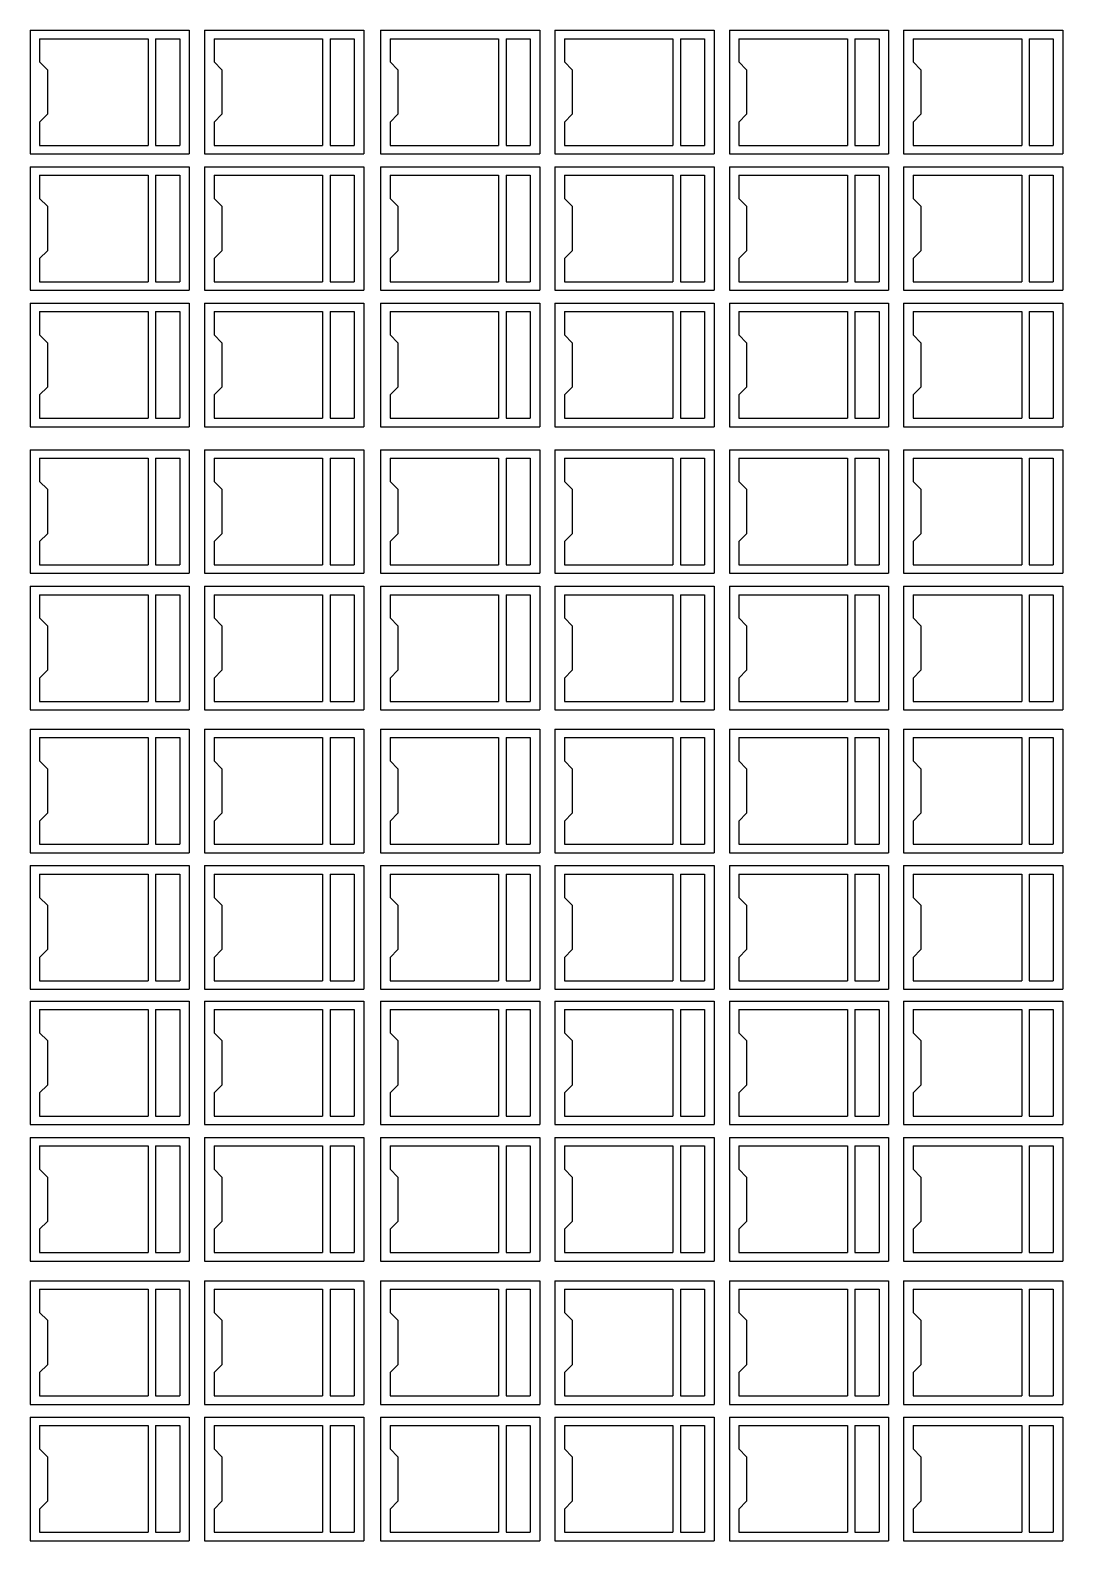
# Model space of a CAD drawing. Header units: millimetres. Extents: x -102 to 95, y -131 to 143.
# Drawn here: x -2.8 to 94.7, y -131.1 to 11.7 of the extents above; entities that cross this region are included whole.
import ezdxf

# ---------------------------------------------------------------- set-up
doc = ezdxf.new("R2010")
doc.units = ezdxf.units.MM
doc.layers.add('粗实线层', color=7, linetype='Continuous', lineweight=35)

msp = doc.modelspace()

# ---------------------------------------------------------------- linework, layer by layer
at = {"layer": '粗实线层', "lineweight": -2}
for p, q in [((-2.82, 11.68), (12.21, 11.68)), ((-2.82, 11.68), (-2.82, 0)), ((12.21, 11.68), (12.21, 0)), ((13.66, 11.68), (28.69, 11.68)), ((13.66, 11.68), (13.66, 0)), ((28.69, 11.68), (28.69, 0)), ((30.29, 11.68), (45.32, 11.68)), ((30.29, 11.68), (30.29, 0)), ((45.32, 11.68), (45.32, 0)), ((46.76, 11.68), (61.79, 11.68)), ((46.76, 11.68), (46.76, 0)), ((61.79, 11.68), (61.79, 0)), ((63.24, 11.68), (78.27, 11.68)), ((63.24, 11.68), (63.24, 0)), ((78.27, 11.68), (78.27, 0)), ((79.71, 11.68), (94.74, 11.68)), ((79.71, 11.68), (79.71, 0)), ((94.74, 11.68), (94.74, 0)), ((-1.93, 10.88), (8.33, 10.88)), ((-1.93, 10.88), (-1.93, 8.68)), ((8.33, 10.88), (8.33, 0.8)), ((9.03, 10.88), (9.03, 0.8)), ((9.03, 10.88), (11.32, 10.88)), ((11.32, 10.88), (11.32, 0.8)), ((14.55, 10.88), (24.81, 10.88)), ((14.55, 10.88), (14.55, 8.68)), ((24.81, 10.88), (24.81, 0.8)), ((25.51, 10.88), (25.51, 0.8)), ((25.51, 10.88), (27.8, 10.88)), ((27.8, 10.88), (27.8, 0.8)), ((31.18, 10.88), (41.44, 10.88)), ((31.18, 10.88), (31.18, 8.68)), ((41.44, 10.88), (41.44, 0.8)), ((42.14, 10.88), (42.14, 0.8)), ((42.14, 10.88), (44.43, 10.88)), ((44.43, 10.88), (44.43, 0.8)), ((47.65, 10.88), (57.91, 10.88)), ((47.65, 10.88), (47.65, 8.68)), ((57.91, 10.88), (57.91, 0.8)), ((58.61, 10.88), (58.61, 0.8)), ((58.61, 10.88), (60.9, 10.88)), ((60.9, 10.88), (60.9, 0.8)), ((64.13, 10.88), (74.39, 10.88)), ((64.13, 10.88), (64.13, 8.68)), ((74.39, 10.88), (74.39, 0.8)), ((75.09, 10.88), (75.09, 0.8)), ((75.09, 10.88), (77.38, 10.88)), ((77.38, 10.88), (77.38, 0.8)), ((80.6, 10.88), (90.86, 10.88)), ((80.6, 10.88), (80.6, 8.68)), ((90.86, 10.88), (90.86, 0.8)), ((91.56, 10.88), (91.56, 0.8)), ((91.56, 10.88), (93.85, 10.88)), ((93.85, 10.88), (93.85, 0.8)), ((-1.19, 7.94), (-1.93, 8.68)), ((15.29, 7.94), (14.55, 8.68)), ((31.92, 7.94), (31.18, 8.68)), ((48.39, 7.94), (47.65, 8.68)), ((64.87, 7.94), (64.13, 8.68)), ((81.34, 7.94), (80.6, 8.68)), ((-1.19, 7.94), (-1.19, 3.74)), ((15.29, 7.94), (15.29, 3.74)), ((31.92, 7.94), (31.92, 3.74)), ((48.39, 7.94), (48.39, 3.74)), ((64.87, 7.94), (64.87, 3.74)), ((81.34, 7.94), (81.34, 3.74)), ((-1.19, 3.74), (-1.93, 3)), ((-1.93, 3), (-1.93, 0.8)), ((15.29, 3.74), (14.55, 3)), ((14.55, 3), (14.55, 0.8)), ((31.92, 3.74), (31.18, 3)), ((31.18, 3), (31.18, 0.8)), ((48.39, 3.74), (47.65, 3)), ((47.65, 3), (47.65, 0.8)), ((64.87, 3.74), (64.13, 3)), ((64.13, 3), (64.13, 0.8)), ((81.34, 3.74), (80.6, 3)), ((80.6, 3), (80.6, 0.8)), ((-2.82, 0), (12.21, 0)), ((-1.93, 0.8), (8.33, 0.8)), ((9.03, 0.8), (11.32, 0.8)), ((13.66, 0), (28.69, 0)), ((14.55, 0.8), (24.81, 0.8)), ((25.51, 0.8), (27.8, 0.8)), ((30.29, 0), (45.32, 0)), ((31.18, 0.8), (41.44, 0.8)), ((42.14, 0.8), (44.43, 0.8)), ((46.76, 0), (61.79, 0)), ((47.65, 0.8), (57.91, 0.8)), ((58.61, 0.8), (60.9, 0.8)), ((63.24, 0), (78.27, 0)), ((64.13, 0.8), (74.39, 0.8)), ((75.09, 0.8), (77.38, 0.8)), ((79.71, 0), (94.74, 0)), ((80.6, 0.8), (90.86, 0.8)), ((91.56, 0.8), (93.85, 0.8)), ((-2.82, -1.22), (12.21, -1.22)), ((-2.82, -1.22), (-2.82, -12.9)), ((12.21, -1.22), (12.21, -12.9)), ((13.66, -1.22), (28.69, -1.22)), ((13.66, -1.22), (13.66, -12.9)), ((28.69, -1.22), (28.69, -12.9)), ((30.29, -1.22), (45.32, -1.22)), ((30.29, -1.22), (30.29, -12.9)), ((45.32, -1.22), (45.32, -12.9)), ((46.76, -1.22), (61.79, -1.22)), ((46.76, -1.22), (46.76, -12.9)), ((61.79, -1.22), (61.79, -12.9)), ((63.24, -1.22), (78.27, -1.22)), ((63.24, -1.22), (63.24, -12.9)), ((78.27, -1.22), (78.27, -12.9)), ((79.71, -1.22), (94.74, -1.22)), ((79.71, -1.22), (79.71, -12.9)), ((94.74, -1.22), (94.74, -12.9)), ((-1.93, -2.02), (8.33, -2.02)), ((-1.93, -2.02), (-1.93, -4.22)), ((8.33, -2.02), (8.33, -12.1)), ((9.03, -2.02), (9.03, -12.1)), ((9.03, -2.02), (11.32, -2.02)), ((11.32, -2.02), (11.32, -12.1)), ((14.55, -2.02), (24.81, -2.02)), ((14.55, -2.02), (14.55, -4.22)), ((24.81, -2.02), (24.81, -12.1)), ((25.51, -2.02), (25.51, -12.1)), ((25.51, -2.02), (27.8, -2.02)), ((27.8, -2.02), (27.8, -12.1)), ((31.18, -2.02), (41.44, -2.02)), ((31.18, -2.02), (31.18, -4.22)), ((41.44, -2.02), (41.44, -12.1)), ((42.14, -2.02), (42.14, -12.1)), ((42.14, -2.02), (44.43, -2.02)), ((44.43, -2.02), (44.43, -12.1)), ((47.65, -2.02), (57.91, -2.02)), ((47.65, -2.02), (47.65, -4.22)), ((57.91, -2.02), (57.91, -12.1)), ((58.61, -2.02), (58.61, -12.1)), ((58.61, -2.02), (60.9, -2.02)), ((60.9, -2.02), (60.9, -12.1)), ((64.13, -2.02), (74.39, -2.02)), ((64.13, -2.02), (64.13, -4.22)), ((74.39, -2.02), (74.39, -12.1)), ((75.09, -2.02), (75.09, -12.1)), ((75.09, -2.02), (77.38, -2.02)), ((77.38, -2.02), (77.38, -12.1)), ((80.6, -2.02), (90.86, -2.02)), ((80.6, -2.02), (80.6, -4.22)), ((90.86, -2.02), (90.86, -12.1)), ((91.56, -2.02), (91.56, -12.1)), ((91.56, -2.02), (93.85, -2.02)), ((93.85, -2.02), (93.85, -12.1)), ((-1.19, -4.96), (-1.93, -4.22)), ((15.29, -4.96), (14.55, -4.22)), ((31.92, -4.96), (31.18, -4.22)), ((48.39, -4.96), (47.65, -4.22)), ((64.87, -4.96), (64.13, -4.22)), ((81.34, -4.96), (80.6, -4.22)), ((-1.19, -4.96), (-1.19, -9.16)), ((15.29, -4.96), (15.29, -9.16)), ((31.92, -4.96), (31.92, -9.16)), ((48.39, -4.96), (48.39, -9.16)), ((64.87, -4.96), (64.87, -9.16)), ((81.34, -4.96), (81.34, -9.16)), ((-1.19, -9.16), (-1.93, -9.9)), ((-1.93, -9.9), (-1.93, -12.1)), ((15.29, -9.16), (14.55, -9.9)), ((14.55, -9.9), (14.55, -12.1)), ((31.92, -9.16), (31.18, -9.9)), ((31.18, -9.9), (31.18, -12.1)), ((48.39, -9.16), (47.65, -9.9)), ((47.65, -9.9), (47.65, -12.1)), ((64.87, -9.16), (64.13, -9.9)), ((64.13, -9.9), (64.13, -12.1)), ((81.34, -9.16), (80.6, -9.9)), ((80.6, -9.9), (80.6, -12.1)), ((-1.93, -12.1), (8.33, -12.1)), ((9.03, -12.1), (11.32, -12.1)), ((14.55, -12.1), (24.81, -12.1)), ((25.51, -12.1), (27.8, -12.1)), ((31.18, -12.1), (41.44, -12.1)), ((42.14, -12.1), (44.43, -12.1)), ((47.65, -12.1), (57.91, -12.1)), ((58.61, -12.1), (60.9, -12.1)), ((64.13, -12.1), (74.39, -12.1)), ((75.09, -12.1), (77.38, -12.1)), ((80.6, -12.1), (90.86, -12.1)), ((91.56, -12.1), (93.85, -12.1)), ((-2.82, -12.9), (12.21, -12.9)), ((-2.82, -14.11), (12.21, -14.11)), ((-2.82, -14.11), (-2.82, -25.79)), ((12.21, -14.11), (12.21, -25.79)), ((13.66, -12.9), (28.69, -12.9)), ((13.66, -14.11), (28.69, -14.11)), ((13.66, -14.11), (13.66, -25.79)), ((28.69, -14.11), (28.69, -25.79)), ((30.29, -12.9), (45.32, -12.9)), ((30.29, -14.11), (45.32, -14.11)), ((30.29, -14.11), (30.29, -25.79)), ((45.32, -14.11), (45.32, -25.79)), ((46.76, -12.9), (61.79, -12.9)), ((46.76, -14.11), (61.79, -14.11)), ((46.76, -14.11), (46.76, -25.79)), ((61.79, -14.11), (61.79, -25.79)), ((63.24, -12.9), (78.27, -12.9)), ((63.24, -14.11), (78.27, -14.11)), ((63.24, -14.11), (63.24, -25.79)), ((78.27, -14.11), (78.27, -25.79)), ((79.71, -12.9), (94.74, -12.9)), ((79.71, -14.11), (94.74, -14.11)), ((79.71, -14.11), (79.71, -25.79)), ((94.74, -14.11), (94.74, -25.79)), ((-1.93, -14.91), (8.33, -14.91)), ((-1.93, -14.91), (-1.93, -17.11)), ((8.33, -14.91), (8.33, -24.99)), ((9.03, -14.91), (9.03, -24.99)), ((9.03, -14.91), (11.32, -14.91)), ((11.32, -14.91), (11.32, -24.99)), ((14.55, -14.91), (24.81, -14.91)), ((14.55, -14.91), (14.55, -17.11)), ((24.81, -14.91), (24.81, -24.99)), ((25.51, -14.91), (25.51, -24.99)), ((25.51, -14.91), (27.8, -14.91)), ((27.8, -14.91), (27.8, -24.99)), ((31.18, -14.91), (41.44, -14.91)), ((31.18, -14.91), (31.18, -17.11)), ((41.44, -14.91), (41.44, -24.99)), ((42.14, -14.91), (42.14, -24.99)), ((42.14, -14.91), (44.43, -14.91)), ((44.43, -14.91), (44.43, -24.99)), ((47.65, -14.91), (57.91, -14.91)), ((47.65, -14.91), (47.65, -17.11)), ((57.91, -14.91), (57.91, -24.99)), ((58.61, -14.91), (58.61, -24.99)), ((58.61, -14.91), (60.9, -14.91)), ((60.9, -14.91), (60.9, -24.99)), ((64.13, -14.91), (74.39, -14.91)), ((64.13, -14.91), (64.13, -17.11)), ((74.39, -14.91), (74.39, -24.99)), ((75.09, -14.91), (75.09, -24.99)), ((75.09, -14.91), (77.38, -14.91)), ((77.38, -14.91), (77.38, -24.99)), ((80.6, -14.91), (90.86, -14.91)), ((80.6, -14.91), (80.6, -17.11)), ((90.86, -14.91), (90.86, -24.99)), ((91.56, -14.91), (91.56, -24.99)), ((91.56, -14.91), (93.85, -14.91)), ((93.85, -14.91), (93.85, -24.99)), ((-1.19, -17.85), (-1.93, -17.11)), ((15.29, -17.85), (14.55, -17.11)), ((31.92, -17.85), (31.18, -17.11)), ((48.39, -17.85), (47.65, -17.11)), ((64.87, -17.85), (64.13, -17.11)), ((81.34, -17.85), (80.6, -17.11)), ((-1.19, -17.85), (-1.19, -22.05)), ((15.29, -17.85), (15.29, -22.05)), ((31.92, -17.85), (31.92, -22.05)), ((48.39, -17.85), (48.39, -22.05)), ((64.87, -17.85), (64.87, -22.05)), ((81.34, -17.85), (81.34, -22.05)), ((-1.19, -22.05), (-1.93, -22.79)), ((-1.93, -22.79), (-1.93, -24.99)), ((15.29, -22.05), (14.55, -22.79)), ((14.55, -22.79), (14.55, -24.99)), ((31.92, -22.05), (31.18, -22.79)), ((31.18, -22.79), (31.18, -24.99)), ((48.39, -22.05), (47.65, -22.79)), ((47.65, -22.79), (47.65, -24.99)), ((64.87, -22.05), (64.13, -22.79)), ((64.13, -22.79), (64.13, -24.99)), ((81.34, -22.05), (80.6, -22.79)), ((80.6, -22.79), (80.6, -24.99)), ((-1.93, -24.99), (8.33, -24.99)), ((9.03, -24.99), (11.32, -24.99)), ((14.55, -24.99), (24.81, -24.99)), ((25.51, -24.99), (27.8, -24.99)), ((31.18, -24.99), (41.44, -24.99)), ((42.14, -24.99), (44.43, -24.99)), ((47.65, -24.99), (57.91, -24.99)), ((58.61, -24.99), (60.9, -24.99)), ((64.13, -24.99), (74.39, -24.99)), ((75.09, -24.99), (77.38, -24.99)), ((80.6, -24.99), (90.86, -24.99)), ((91.56, -24.99), (93.85, -24.99)), ((-2.82, -25.79), (12.21, -25.79)), ((13.66, -25.79), (28.69, -25.79)), ((30.29, -25.79), (45.32, -25.79)), ((46.76, -25.79), (61.79, -25.79)), ((63.24, -25.79), (78.27, -25.79)), ((79.71, -25.79), (94.74, -25.79)), ((-2.82, -27.96), (12.21, -27.96)), ((-2.82, -27.96), (-2.82, -39.64)), ((12.21, -27.96), (12.21, -39.64)), ((13.66, -27.96), (28.69, -27.96)), ((13.66, -27.96), (13.66, -39.64)), ((28.69, -27.96), (28.69, -39.64)), ((30.29, -27.96), (45.32, -27.96)), ((30.29, -27.96), (30.29, -39.64)), ((45.32, -27.96), (45.32, -39.64)), ((46.76, -27.96), (61.79, -27.96)), ((46.76, -27.96), (46.76, -39.64)), ((61.79, -27.96), (61.79, -39.64)), ((63.24, -27.96), (78.27, -27.96)), ((63.24, -27.96), (63.24, -39.64)), ((78.27, -27.96), (78.27, -39.64)), ((79.71, -27.96), (94.74, -27.96)), ((79.71, -27.96), (79.71, -39.64)), ((94.74, -27.96), (94.74, -39.64)), ((-1.93, -28.76), (8.33, -28.76)), ((-1.93, -28.76), (-1.93, -30.96)), ((8.33, -28.76), (8.33, -38.84)), ((9.03, -28.76), (9.03, -38.84)), ((9.03, -28.76), (11.32, -28.76)), ((11.32, -28.76), (11.32, -38.84)), ((14.55, -28.76), (24.81, -28.76)), ((14.55, -28.76), (14.55, -30.96)), ((24.81, -28.76), (24.81, -38.84)), ((25.51, -28.76), (25.51, -38.84)), ((25.51, -28.76), (27.8, -28.76)), ((27.8, -28.76), (27.8, -38.84)), ((31.18, -28.76), (41.44, -28.76)), ((31.18, -28.76), (31.18, -30.96)), ((41.44, -28.76), (41.44, -38.84)), ((42.14, -28.76), (42.14, -38.84)), ((42.14, -28.76), (44.43, -28.76)), ((44.43, -28.76), (44.43, -38.84)), ((47.65, -28.76), (57.91, -28.76)), ((47.65, -28.76), (47.65, -30.96)), ((57.91, -28.76), (57.91, -38.84)), ((58.61, -28.76), (58.61, -38.84)), ((58.61, -28.76), (60.9, -28.76)), ((60.9, -28.76), (60.9, -38.84)), ((64.13, -28.76), (74.39, -28.76)), ((64.13, -28.76), (64.13, -30.96)), ((74.39, -28.76), (74.39, -38.84)), ((75.09, -28.76), (75.09, -38.84)), ((75.09, -28.76), (77.38, -28.76)), ((77.38, -28.76), (77.38, -38.84)), ((80.6, -28.76), (90.86, -28.76)), ((80.6, -28.76), (80.6, -30.96)), ((90.86, -28.76), (90.86, -38.84)), ((91.56, -28.76), (91.56, -38.84)), ((91.56, -28.76), (93.85, -28.76)), ((93.85, -28.76), (93.85, -38.84)), ((-1.19, -31.7), (-1.93, -30.96)), ((15.29, -31.7), (14.55, -30.96)), ((31.92, -31.7), (31.18, -30.96)), ((48.39, -31.7), (47.65, -30.96)), ((64.87, -31.7), (64.13, -30.96)), ((81.34, -31.7), (80.6, -30.96)), ((-1.19, -31.7), (-1.19, -35.9)), ((15.29, -31.7), (15.29, -35.9)), ((31.92, -31.7), (31.92, -35.9)), ((48.39, -31.7), (48.39, -35.9)), ((64.87, -31.7), (64.87, -35.9)), ((81.34, -31.7), (81.34, -35.9)), ((-1.19, -35.9), (-1.93, -36.64)), ((-1.93, -36.64), (-1.93, -38.84)), ((15.29, -35.9), (14.55, -36.64)), ((14.55, -36.64), (14.55, -38.84)), ((31.92, -35.9), (31.18, -36.64)), ((31.18, -36.64), (31.18, -38.84)), ((48.39, -35.9), (47.65, -36.64)), ((47.65, -36.64), (47.65, -38.84)), ((64.87, -35.9), (64.13, -36.64)), ((64.13, -36.64), (64.13, -38.84)), ((81.34, -35.9), (80.6, -36.64)), ((80.6, -36.64), (80.6, -38.84)), ((-2.82, -39.64), (12.21, -39.64)), ((-1.93, -38.84), (8.33, -38.84)), ((9.03, -38.84), (11.32, -38.84)), ((13.66, -39.64), (28.69, -39.64)), ((14.55, -38.84), (24.81, -38.84)), ((25.51, -38.84), (27.8, -38.84)), ((30.29, -39.64), (45.32, -39.64)), ((31.18, -38.84), (41.44, -38.84)), ((42.14, -38.84), (44.43, -38.84)), ((46.76, -39.64), (61.79, -39.64)), ((47.65, -38.84), (57.91, -38.84)), ((58.61, -38.84), (60.9, -38.84)), ((63.24, -39.64), (78.27, -39.64)), ((64.13, -38.84), (74.39, -38.84)), ((75.09, -38.84), (77.38, -38.84)), ((79.71, -39.64), (94.74, -39.64)), ((80.6, -38.84), (90.86, -38.84)), ((91.56, -38.84), (93.85, -38.84)), ((-2.82, -40.86), (12.21, -40.86)), ((-2.82, -40.86), (-2.82, -52.54)), ((12.21, -40.86), (12.21, -52.54)), ((13.66, -40.86), (28.69, -40.86)), ((13.66, -40.86), (13.66, -52.54)), ((28.69, -40.86), (28.69, -52.54)), ((30.29, -40.86), (45.32, -40.86)), ((30.29, -40.86), (30.29, -52.54)), ((45.32, -40.86), (45.32, -52.54)), ((46.76, -40.86), (61.79, -40.86)), ((46.76, -40.86), (46.76, -52.54)), ((61.79, -40.86), (61.79, -52.54)), ((63.24, -40.86), (78.27, -40.86)), ((63.24, -40.86), (63.24, -52.54)), ((78.27, -40.86), (78.27, -52.54)), ((79.71, -40.86), (94.74, -40.86)), ((79.71, -40.86), (79.71, -52.54)), ((94.74, -40.86), (94.74, -52.54)), ((-1.93, -41.66), (8.33, -41.66)), ((-1.93, -41.66), (-1.93, -43.86)), ((8.33, -41.66), (8.33, -51.74)), ((9.03, -41.66), (9.03, -51.74)), ((9.03, -41.66), (11.32, -41.66)), ((11.32, -41.66), (11.32, -51.74)), ((14.55, -41.66), (24.81, -41.66)), ((14.55, -41.66), (14.55, -43.86)), ((24.81, -41.66), (24.81, -51.74)), ((25.51, -41.66), (25.51, -51.74)), ((25.51, -41.66), (27.8, -41.66)), ((27.8, -41.66), (27.8, -51.74)), ((31.18, -41.66), (41.44, -41.66)), ((31.18, -41.66), (31.18, -43.86)), ((41.44, -41.66), (41.44, -51.74)), ((42.14, -41.66), (42.14, -51.74)), ((42.14, -41.66), (44.43, -41.66)), ((44.43, -41.66), (44.43, -51.74)), ((47.65, -41.66), (57.91, -41.66)), ((47.65, -41.66), (47.65, -43.86)), ((57.91, -41.66), (57.91, -51.74)), ((58.61, -41.66), (58.61, -51.74)), ((58.61, -41.66), (60.9, -41.66)), ((60.9, -41.66), (60.9, -51.74)), ((64.13, -41.66), (74.39, -41.66)), ((64.13, -41.66), (64.13, -43.86)), ((74.39, -41.66), (74.39, -51.74)), ((75.09, -41.66), (75.09, -51.74)), ((75.09, -41.66), (77.38, -41.66)), ((77.38, -41.66), (77.38, -51.74)), ((80.6, -41.66), (90.86, -41.66)), ((80.6, -41.66), (80.6, -43.86)), ((90.86, -41.66), (90.86, -51.74)), ((91.56, -41.66), (91.56, -51.74)), ((91.56, -41.66), (93.85, -41.66)), ((93.85, -41.66), (93.85, -51.74)), ((-1.19, -44.6), (-1.93, -43.86)), ((15.29, -44.6), (14.55, -43.86)), ((31.92, -44.6), (31.18, -43.86)), ((48.39, -44.6), (47.65, -43.86)), ((64.87, -44.6), (64.13, -43.86)), ((81.34, -44.6), (80.6, -43.86)), ((-1.19, -44.6), (-1.19, -48.8)), ((15.29, -44.6), (15.29, -48.8)), ((31.92, -44.6), (31.92, -48.8)), ((48.39, -44.6), (48.39, -48.8)), ((64.87, -44.6), (64.87, -48.8)), ((81.34, -44.6), (81.34, -48.8)), ((-1.19, -48.8), (-1.93, -49.54)), ((-1.93, -49.54), (-1.93, -51.74)), ((15.29, -48.8), (14.55, -49.54)), ((14.55, -49.54), (14.55, -51.74)), ((31.92, -48.8), (31.18, -49.54)), ((31.18, -49.54), (31.18, -51.74)), ((48.39, -48.8), (47.65, -49.54)), ((47.65, -49.54), (47.65, -51.74)), ((64.87, -48.8), (64.13, -49.54)), ((64.13, -49.54), (64.13, -51.74)), ((81.34, -48.8), (80.6, -49.54)), ((80.6, -49.54), (80.6, -51.74)), ((-2.82, -52.54), (12.21, -52.54)), ((-1.93, -51.74), (8.33, -51.74)), ((9.03, -51.74), (11.32, -51.74)), ((13.66, -52.54), (28.69, -52.54)), ((14.55, -51.74), (24.81, -51.74)), ((25.51, -51.74), (27.8, -51.74)), ((30.29, -52.54), (45.32, -52.54)), ((31.18, -51.74), (41.44, -51.74)), ((42.14, -51.74), (44.43, -51.74)), ((46.76, -52.54), (61.79, -52.54)), ((47.65, -51.74), (57.91, -51.74)), ((58.61, -51.74), (60.9, -51.74)), ((63.24, -52.54), (78.27, -52.54)), ((64.13, -51.74), (74.39, -51.74)), ((75.09, -51.74), (77.38, -51.74)), ((79.71, -52.54), (94.74, -52.54)), ((80.6, -51.74), (90.86, -51.74)), ((91.56, -51.74), (93.85, -51.74)), ((-2.82, -54.37), (12.21, -54.37)), ((-2.82, -54.37), (-2.82, -66.05)), ((-1.93, -55.17), (8.33, -55.17)), ((-1.93, -55.17), (-1.93, -57.37)), ((8.33, -55.17), (8.33, -65.25)), ((9.03, -55.17), (9.03, -65.25)), ((9.03, -55.17), (11.32, -55.17)), ((11.32, -55.17), (11.32, -65.25)), ((12.21, -54.37), (12.21, -66.05)), ((13.66, -54.37), (28.69, -54.37)), ((13.66, -54.37), (13.66, -66.05)), ((14.55, -55.17), (24.81, -55.17)), ((14.55, -55.17), (14.55, -57.37)), ((24.81, -55.17), (24.81, -65.25)), ((25.51, -55.17), (25.51, -65.25)), ((25.51, -55.17), (27.8, -55.17)), ((27.8, -55.17), (27.8, -65.25)), ((28.69, -54.37), (28.69, -66.05)), ((30.29, -54.37), (45.32, -54.37)), ((30.29, -54.37), (30.29, -66.05)), ((31.18, -55.17), (41.44, -55.17)), ((31.18, -55.17), (31.18, -57.37)), ((41.44, -55.17), (41.44, -65.25)), ((42.14, -55.17), (42.14, -65.25)), ((42.14, -55.17), (44.43, -55.17)), ((44.43, -55.17), (44.43, -65.25)), ((45.32, -54.37), (45.32, -66.05)), ((46.76, -54.37), (61.79, -54.37)), ((46.76, -54.37), (46.76, -66.05)), ((47.65, -55.17), (57.91, -55.17)), ((47.65, -55.17), (47.65, -57.37)), ((57.91, -55.17), (57.91, -65.25)), ((58.61, -55.17), (58.61, -65.25)), ((58.61, -55.17), (60.9, -55.17)), ((60.9, -55.17), (60.9, -65.25)), ((61.79, -54.37), (61.79, -66.05)), ((63.24, -54.37), (78.27, -54.37)), ((63.24, -54.37), (63.24, -66.05)), ((64.13, -55.17), (74.39, -55.17)), ((64.13, -55.17), (64.13, -57.37)), ((74.39, -55.17), (74.39, -65.25)), ((75.09, -55.17), (75.09, -65.25)), ((75.09, -55.17), (77.38, -55.17)), ((77.38, -55.17), (77.38, -65.25)), ((78.27, -54.37), (78.27, -66.05)), ((79.71, -54.37), (94.74, -54.37)), ((79.71, -54.37), (79.71, -66.05)), ((80.6, -55.17), (90.86, -55.17)), ((80.6, -55.17), (80.6, -57.37)), ((90.86, -55.17), (90.86, -65.25)), ((91.56, -55.17), (91.56, -65.25)), ((91.56, -55.17), (93.85, -55.17)), ((93.85, -55.17), (93.85, -65.25)), ((94.74, -54.37), (94.74, -66.05)), ((-1.19, -58.11), (-1.93, -57.37)), ((-1.19, -58.11), (-1.19, -62.31)), ((15.29, -58.11), (14.55, -57.37)), ((15.29, -58.11), (15.29, -62.31)), ((31.92, -58.11), (31.18, -57.37)), ((31.92, -58.11), (31.92, -62.31)), ((48.39, -58.11), (47.65, -57.37)), ((48.39, -58.11), (48.39, -62.31)), ((64.87, -58.11), (64.13, -57.37)), ((64.87, -58.11), (64.87, -62.31)), ((81.34, -58.11), (80.6, -57.37)), ((81.34, -58.11), (81.34, -62.31)), ((-1.19, -62.31), (-1.93, -63.05)), ((15.29, -62.31), (14.55, -63.05)), ((31.92, -62.31), (31.18, -63.05)), ((48.39, -62.31), (47.65, -63.05)), ((64.87, -62.31), (64.13, -63.05)), ((81.34, -62.31), (80.6, -63.05)), ((-1.93, -63.05), (-1.93, -65.25)), ((14.55, -63.05), (14.55, -65.25)), ((31.18, -63.05), (31.18, -65.25)), ((47.65, -63.05), (47.65, -65.25)), ((64.13, -63.05), (64.13, -65.25)), ((80.6, -63.05), (80.6, -65.25)), ((-1.93, -65.25), (8.33, -65.25)), ((9.03, -65.25), (11.32, -65.25)), ((14.55, -65.25), (24.81, -65.25)), ((25.51, -65.25), (27.8, -65.25)), ((31.18, -65.25), (41.44, -65.25)), ((42.14, -65.25), (44.43, -65.25)), ((47.65, -65.25), (57.91, -65.25)), ((58.61, -65.25), (60.9, -65.25)), ((64.13, -65.25), (74.39, -65.25)), ((75.09, -65.25), (77.38, -65.25)), ((80.6, -65.25), (90.86, -65.25)), ((91.56, -65.25), (93.85, -65.25)), ((-2.82, -66.05), (12.21, -66.05)), ((13.66, -66.05), (28.69, -66.05)), ((30.29, -66.05), (45.32, -66.05)), ((46.76, -66.05), (61.79, -66.05)), ((63.24, -66.05), (78.27, -66.05)), ((79.71, -66.05), (94.74, -66.05)), ((-2.82, -67.26), (12.21, -67.26)), ((-2.82, -67.26), (-2.82, -78.94)), ((-1.93, -68.06), (8.33, -68.06)), ((-1.93, -68.06), (-1.93, -70.26)), ((8.33, -68.06), (8.33, -78.14)), ((9.03, -68.06), (9.03, -78.14)), ((9.03, -68.06), (11.32, -68.06)), ((11.32, -68.06), (11.32, -78.14)), ((12.21, -67.26), (12.21, -78.94)), ((13.66, -67.26), (28.69, -67.26)), ((13.66, -67.26), (13.66, -78.94)), ((14.55, -68.06), (24.81, -68.06)), ((14.55, -68.06), (14.55, -70.26)), ((24.81, -68.06), (24.81, -78.14)), ((25.51, -68.06), (25.51, -78.14)), ((25.51, -68.06), (27.8, -68.06)), ((27.8, -68.06), (27.8, -78.14)), ((28.69, -67.26), (28.69, -78.94)), ((30.29, -67.26), (45.32, -67.26)), ((30.29, -67.26), (30.29, -78.94)), ((31.18, -68.06), (41.44, -68.06)), ((31.18, -68.06), (31.18, -70.26)), ((41.44, -68.06), (41.44, -78.14)), ((42.14, -68.06), (42.14, -78.14)), ((42.14, -68.06), (44.43, -68.06)), ((44.43, -68.06), (44.43, -78.14)), ((45.32, -67.26), (45.32, -78.94)), ((46.76, -67.26), (61.79, -67.26)), ((46.76, -67.26), (46.76, -78.94)), ((47.65, -68.06), (57.91, -68.06)), ((47.65, -68.06), (47.65, -70.26)), ((57.91, -68.06), (57.91, -78.14)), ((58.61, -68.06), (58.61, -78.14)), ((58.61, -68.06), (60.9, -68.06)), ((60.9, -68.06), (60.9, -78.14)), ((61.79, -67.26), (61.79, -78.94)), ((63.24, -67.26), (78.27, -67.26)), ((63.24, -67.26), (63.24, -78.94)), ((64.13, -68.06), (74.39, -68.06)), ((64.13, -68.06), (64.13, -70.26)), ((74.39, -68.06), (74.39, -78.14)), ((75.09, -68.06), (75.09, -78.14)), ((75.09, -68.06), (77.38, -68.06)), ((77.38, -68.06), (77.38, -78.14)), ((78.27, -67.26), (78.27, -78.94)), ((79.71, -67.26), (94.74, -67.26)), ((79.71, -67.26), (79.71, -78.94)), ((80.6, -68.06), (90.86, -68.06)), ((80.6, -68.06), (80.6, -70.26)), ((90.86, -68.06), (90.86, -78.14)), ((91.56, -68.06), (91.56, -78.14)), ((91.56, -68.06), (93.85, -68.06)), ((93.85, -68.06), (93.85, -78.14)), ((94.74, -67.26), (94.74, -78.94)), ((-1.19, -71), (-1.93, -70.26)), ((-1.19, -71), (-1.19, -75.2)), ((15.29, -71), (14.55, -70.26)), ((15.29, -71), (15.29, -75.2)), ((31.92, -71), (31.18, -70.26)), ((31.92, -71), (31.92, -75.2)), ((48.39, -71), (47.65, -70.26)), ((48.39, -71), (48.39, -75.2)), ((64.87, -71), (64.13, -70.26)), ((64.87, -71), (64.87, -75.2)), ((81.34, -71), (80.6, -70.26)), ((81.34, -71), (81.34, -75.2)), ((-1.19, -75.2), (-1.93, -75.94)), ((15.29, -75.2), (14.55, -75.94)), ((31.92, -75.2), (31.18, -75.94)), ((48.39, -75.2), (47.65, -75.94)), ((64.87, -75.2), (64.13, -75.94)), ((81.34, -75.2), (80.6, -75.94)), ((-1.93, -75.94), (-1.93, -78.14)), ((14.55, -75.94), (14.55, -78.14)), ((31.18, -75.94), (31.18, -78.14)), ((47.65, -75.94), (47.65, -78.14)), ((64.13, -75.94), (64.13, -78.14)), ((80.6, -75.94), (80.6, -78.14)), ((-1.93, -78.14), (8.33, -78.14)), ((9.03, -78.14), (11.32, -78.14)), ((14.55, -78.14), (24.81, -78.14)), ((25.51, -78.14), (27.8, -78.14)), ((31.18, -78.14), (41.44, -78.14)), ((42.14, -78.14), (44.43, -78.14)), ((47.65, -78.14), (57.91, -78.14)), ((58.61, -78.14), (60.9, -78.14)), ((64.13, -78.14), (74.39, -78.14)), ((75.09, -78.14), (77.38, -78.14)), ((80.6, -78.14), (90.86, -78.14)), ((91.56, -78.14), (93.85, -78.14)), ((-2.82, -78.94), (12.21, -78.94)), ((13.66, -78.94), (28.69, -78.94)), ((30.29, -78.94), (45.32, -78.94)), ((46.76, -78.94), (61.79, -78.94)), ((63.24, -78.94), (78.27, -78.94)), ((79.71, -78.94), (94.74, -78.94)), ((-2.82, -80.06), (12.21, -80.06)), ((-2.82, -80.06), (-2.82, -91.74)), ((-1.93, -80.86), (8.33, -80.86)), ((-1.93, -80.86), (-1.93, -83.06)), ((8.33, -80.86), (8.33, -90.94)), ((9.03, -80.86), (9.03, -90.94)), ((9.03, -80.86), (11.32, -80.86)), ((11.32, -80.86), (11.32, -90.94)), ((12.21, -80.06), (12.21, -91.74)), ((13.66, -80.06), (28.69, -80.06)), ((13.66, -80.06), (13.66, -91.74)), ((14.55, -80.86), (24.81, -80.86)), ((14.55, -80.86), (14.55, -83.06)), ((24.81, -80.86), (24.81, -90.94)), ((25.51, -80.86), (25.51, -90.94)), ((25.51, -80.86), (27.8, -80.86)), ((27.8, -80.86), (27.8, -90.94)), ((28.69, -80.06), (28.69, -91.74)), ((30.29, -80.06), (45.32, -80.06)), ((30.29, -80.06), (30.29, -91.74)), ((31.18, -80.86), (41.44, -80.86)), ((31.18, -80.86), (31.18, -83.06)), ((41.44, -80.86), (41.44, -90.94)), ((42.14, -80.86), (42.14, -90.94)), ((42.14, -80.86), (44.43, -80.86)), ((44.43, -80.86), (44.43, -90.94)), ((45.32, -80.06), (45.32, -91.74)), ((46.76, -80.06), (61.79, -80.06)), ((46.76, -80.06), (46.76, -91.74)), ((47.65, -80.86), (57.91, -80.86)), ((47.65, -80.86), (47.65, -83.06)), ((57.91, -80.86), (57.91, -90.94)), ((58.61, -80.86), (58.61, -90.94)), ((58.61, -80.86), (60.9, -80.86)), ((60.9, -80.86), (60.9, -90.94)), ((61.79, -80.06), (61.79, -91.74)), ((63.24, -80.06), (78.27, -80.06)), ((63.24, -80.06), (63.24, -91.74)), ((64.13, -80.86), (74.39, -80.86)), ((64.13, -80.86), (64.13, -83.06)), ((74.39, -80.86), (74.39, -90.94)), ((75.09, -80.86), (75.09, -90.94)), ((75.09, -80.86), (77.38, -80.86)), ((77.38, -80.86), (77.38, -90.94)), ((78.27, -80.06), (78.27, -91.74)), ((79.71, -80.06), (94.74, -80.06)), ((79.71, -80.06), (79.71, -91.74)), ((80.6, -80.86), (90.86, -80.86)), ((80.6, -80.86), (80.6, -83.06)), ((90.86, -80.86), (90.86, -90.94)), ((91.56, -80.86), (91.56, -90.94)), ((91.56, -80.86), (93.85, -80.86)), ((93.85, -80.86), (93.85, -90.94)), ((94.74, -80.06), (94.74, -91.74)), ((-1.19, -83.8), (-1.93, -83.06)), ((-1.19, -83.8), (-1.19, -88)), ((15.29, -83.8), (14.55, -83.06)), ((15.29, -83.8), (15.29, -88)), ((31.92, -83.8), (31.18, -83.06)), ((31.92, -83.8), (31.92, -88)), ((48.39, -83.8), (47.65, -83.06)), ((48.39, -83.8), (48.39, -88)), ((64.87, -83.8), (64.13, -83.06)), ((64.87, -83.8), (64.87, -88)), ((81.34, -83.8), (80.6, -83.06)), ((81.34, -83.8), (81.34, -88)), ((-1.19, -88), (-1.93, -88.74)), ((15.29, -88), (14.55, -88.74)), ((31.92, -88), (31.18, -88.74)), ((48.39, -88), (47.65, -88.74)), ((64.87, -88), (64.13, -88.74)), ((81.34, -88), (80.6, -88.74)), ((-1.93, -88.74), (-1.93, -90.94)), ((14.55, -88.74), (14.55, -90.94)), ((31.18, -88.74), (31.18, -90.94)), ((47.65, -88.74), (47.65, -90.94)), ((64.13, -88.74), (64.13, -90.94)), ((80.6, -88.74), (80.6, -90.94)), ((-1.93, -90.94), (8.33, -90.94)), ((9.03, -90.94), (11.32, -90.94)), ((14.55, -90.94), (24.81, -90.94)), ((25.51, -90.94), (27.8, -90.94)), ((31.18, -90.94), (41.44, -90.94)), ((42.14, -90.94), (44.43, -90.94)), ((47.65, -90.94), (57.91, -90.94)), ((58.61, -90.94), (60.9, -90.94)), ((64.13, -90.94), (74.39, -90.94)), ((75.09, -90.94), (77.38, -90.94)), ((80.6, -90.94), (90.86, -90.94)), ((91.56, -90.94), (93.85, -90.94)), ((-2.82, -91.74), (12.21, -91.74)), ((13.66, -91.74), (28.69, -91.74)), ((30.29, -91.74), (45.32, -91.74)), ((46.76, -91.74), (61.79, -91.74)), ((63.24, -91.74), (78.27, -91.74)), ((79.71, -91.74), (94.74, -91.74)), ((-2.82, -92.95), (12.21, -92.95)), ((-2.82, -92.95), (-2.82, -104.63)), ((-1.93, -93.75), (8.33, -93.75)), ((-1.93, -93.75), (-1.93, -95.95)), ((8.33, -93.75), (8.33, -103.83)), ((9.03, -93.75), (9.03, -103.83)), ((9.03, -93.75), (11.32, -93.75)), ((11.32, -93.75), (11.32, -103.83)), ((12.21, -92.95), (12.21, -104.63)), ((13.66, -92.95), (28.69, -92.95)), ((13.66, -92.95), (13.66, -104.63)), ((14.55, -93.75), (24.81, -93.75)), ((14.55, -93.75), (14.55, -95.95)), ((24.81, -93.75), (24.81, -103.83)), ((25.51, -93.75), (25.51, -103.83)), ((25.51, -93.75), (27.8, -93.75)), ((27.8, -93.75), (27.8, -103.83)), ((28.69, -92.95), (28.69, -104.63)), ((30.29, -92.95), (45.32, -92.95)), ((30.29, -92.95), (30.29, -104.63)), ((31.18, -93.75), (41.44, -93.75)), ((31.18, -93.75), (31.18, -95.95)), ((41.44, -93.75), (41.44, -103.83)), ((42.14, -93.75), (42.14, -103.83)), ((42.14, -93.75), (44.43, -93.75)), ((44.43, -93.75), (44.43, -103.83)), ((45.32, -92.95), (45.32, -104.63)), ((46.76, -92.95), (61.79, -92.95)), ((46.76, -92.95), (46.76, -104.63)), ((47.65, -93.75), (57.91, -93.75)), ((47.65, -93.75), (47.65, -95.95)), ((57.91, -93.75), (57.91, -103.83)), ((58.61, -93.75), (58.61, -103.83)), ((58.61, -93.75), (60.9, -93.75)), ((60.9, -93.75), (60.9, -103.83)), ((61.79, -92.95), (61.79, -104.63)), ((63.24, -92.95), (78.27, -92.95)), ((63.24, -92.95), (63.24, -104.63)), ((64.13, -93.75), (74.39, -93.75)), ((64.13, -93.75), (64.13, -95.95)), ((74.39, -93.75), (74.39, -103.83)), ((75.09, -93.75), (75.09, -103.83)), ((75.09, -93.75), (77.38, -93.75)), ((77.38, -93.75), (77.38, -103.83)), ((78.27, -92.95), (78.27, -104.63)), ((79.71, -92.95), (94.74, -92.95)), ((79.71, -92.95), (79.71, -104.63)), ((80.6, -93.75), (90.86, -93.75)), ((80.6, -93.75), (80.6, -95.95)), ((90.86, -93.75), (90.86, -103.83)), ((91.56, -93.75), (91.56, -103.83)), ((91.56, -93.75), (93.85, -93.75)), ((93.85, -93.75), (93.85, -103.83)), ((94.74, -92.95), (94.74, -104.63)), ((-1.19, -96.69), (-1.93, -95.95)), ((-1.19, -96.69), (-1.19, -100.89)), ((15.29, -96.69), (14.55, -95.95)), ((15.29, -96.69), (15.29, -100.89)), ((31.92, -96.69), (31.18, -95.95)), ((31.92, -96.69), (31.92, -100.89)), ((48.39, -96.69), (47.65, -95.95)), ((48.39, -96.69), (48.39, -100.89)), ((64.87, -96.69), (64.13, -95.95)), ((64.87, -96.69), (64.87, -100.89)), ((81.34, -96.69), (80.6, -95.95)), ((81.34, -96.69), (81.34, -100.89)), ((-1.19, -100.89), (-1.93, -101.63)), ((15.29, -100.89), (14.55, -101.63)), ((31.92, -100.89), (31.18, -101.63)), ((48.39, -100.89), (47.65, -101.63)), ((64.87, -100.89), (64.13, -101.63)), ((81.34, -100.89), (80.6, -101.63)), ((-1.93, -101.63), (-1.93, -103.83)), ((14.55, -101.63), (14.55, -103.83)), ((31.18, -101.63), (31.18, -103.83)), ((47.65, -101.63), (47.65, -103.83)), ((64.13, -101.63), (64.13, -103.83)), ((80.6, -101.63), (80.6, -103.83)), ((-1.93, -103.83), (8.33, -103.83)), ((9.03, -103.83), (11.32, -103.83)), ((14.55, -103.83), (24.81, -103.83)), ((25.51, -103.83), (27.8, -103.83)), ((31.18, -103.83), (41.44, -103.83)), ((42.14, -103.83), (44.43, -103.83)), ((47.65, -103.83), (57.91, -103.83)), ((58.61, -103.83), (60.9, -103.83)), ((64.13, -103.83), (74.39, -103.83)), ((75.09, -103.83), (77.38, -103.83)), ((80.6, -103.83), (90.86, -103.83)), ((91.56, -103.83), (93.85, -103.83)), ((-2.82, -104.63), (12.21, -104.63)), ((13.66, -104.63), (28.69, -104.63)), ((30.29, -104.63), (45.32, -104.63)), ((46.76, -104.63), (61.79, -104.63)), ((63.24, -104.63), (78.27, -104.63)), ((79.71, -104.63), (94.74, -104.63)), ((-2.82, -106.49), (12.21, -106.49)), ((-2.82, -106.49), (-2.82, -118.17)), ((12.21, -106.49), (12.21, -118.17)), ((13.66, -106.49), (28.69, -106.49)), ((13.66, -106.49), (13.66, -118.17)), ((28.69, -106.49), (28.69, -118.17)), ((30.29, -106.49), (45.32, -106.49)), ((30.29, -106.49), (30.29, -118.17)), ((45.32, -106.49), (45.32, -118.17)), ((46.76, -106.49), (61.79, -106.49)), ((46.76, -106.49), (46.76, -118.17)), ((61.79, -106.49), (61.79, -118.17)), ((63.24, -106.49), (78.27, -106.49)), ((63.24, -106.49), (63.24, -118.17)), ((78.27, -106.49), (78.27, -118.17)), ((79.71, -106.49), (94.74, -106.49)), ((79.71, -106.49), (79.71, -118.17)), ((94.74, -106.49), (94.74, -118.17)), ((-1.93, -107.29), (8.33, -107.29)), ((-1.93, -107.29), (-1.93, -109.49)), ((8.33, -107.29), (8.33, -117.37)), ((9.03, -107.29), (9.03, -117.37)), ((9.03, -107.29), (11.32, -107.29)), ((11.32, -107.29), (11.32, -117.37)), ((14.55, -107.29), (24.81, -107.29)), ((14.55, -107.29), (14.55, -109.49)), ((24.81, -107.29), (24.81, -117.37)), ((25.51, -107.29), (25.51, -117.37)), ((25.51, -107.29), (27.8, -107.29)), ((27.8, -107.29), (27.8, -117.37)), ((31.18, -107.29), (41.44, -107.29)), ((31.18, -107.29), (31.18, -109.49)), ((41.44, -107.29), (41.44, -117.37)), ((42.14, -107.29), (42.14, -117.37)), ((42.14, -107.29), (44.43, -107.29)), ((44.43, -107.29), (44.43, -117.37)), ((47.65, -107.29), (57.91, -107.29)), ((47.65, -107.29), (47.65, -109.49)), ((57.91, -107.29), (57.91, -117.37)), ((58.61, -107.29), (58.61, -117.37)), ((58.61, -107.29), (60.9, -107.29)), ((60.9, -107.29), (60.9, -117.37)), ((64.13, -107.29), (74.39, -107.29)), ((64.13, -107.29), (64.13, -109.49)), ((74.39, -107.29), (74.39, -117.37)), ((75.09, -107.29), (75.09, -117.37)), ((75.09, -107.29), (77.38, -107.29)), ((77.38, -107.29), (77.38, -117.37)), ((80.6, -107.29), (90.86, -107.29)), ((80.6, -107.29), (80.6, -109.49)), ((90.86, -107.29), (90.86, -117.37)), ((91.56, -107.29), (91.56, -117.37)), ((91.56, -107.29), (93.85, -107.29)), ((93.85, -107.29), (93.85, -117.37)), ((-1.19, -110.23), (-1.93, -109.49)), ((15.29, -110.23), (14.55, -109.49)), ((31.92, -110.23), (31.18, -109.49)), ((48.39, -110.23), (47.65, -109.49)), ((64.87, -110.23), (64.13, -109.49)), ((81.34, -110.23), (80.6, -109.49)), ((-1.19, -110.23), (-1.19, -114.43)), ((15.29, -110.23), (15.29, -114.43)), ((31.92, -110.23), (31.92, -114.43)), ((48.39, -110.23), (48.39, -114.43)), ((64.87, -110.23), (64.87, -114.43)), ((81.34, -110.23), (81.34, -114.43)), ((-1.19, -114.43), (-1.93, -115.17)), ((-1.93, -115.17), (-1.93, -117.37)), ((15.29, -114.43), (14.55, -115.17)), ((14.55, -115.17), (14.55, -117.37)), ((31.92, -114.43), (31.18, -115.17)), ((31.18, -115.17), (31.18, -117.37)), ((48.39, -114.43), (47.65, -115.17)), ((47.65, -115.17), (47.65, -117.37)), ((64.87, -114.43), (64.13, -115.17)), ((64.13, -115.17), (64.13, -117.37)), ((81.34, -114.43), (80.6, -115.17)), ((80.6, -115.17), (80.6, -117.37)), ((-2.82, -118.17), (12.21, -118.17)), ((-1.93, -117.37), (8.33, -117.37)), ((9.03, -117.37), (11.32, -117.37)), ((13.66, -118.17), (28.69, -118.17)), ((14.55, -117.37), (24.81, -117.37)), ((25.51, -117.37), (27.8, -117.37)), ((30.29, -118.17), (45.32, -118.17)), ((31.18, -117.37), (41.44, -117.37)), ((42.14, -117.37), (44.43, -117.37)), ((46.76, -118.17), (61.79, -118.17)), ((47.65, -117.37), (57.91, -117.37)), ((58.61, -117.37), (60.9, -117.37)), ((63.24, -118.17), (78.27, -118.17)), ((64.13, -117.37), (74.39, -117.37)), ((75.09, -117.37), (77.38, -117.37)), ((79.71, -118.17), (94.74, -118.17)), ((80.6, -117.37), (90.86, -117.37)), ((91.56, -117.37), (93.85, -117.37)), ((-2.82, -119.38), (12.21, -119.38)), ((-2.82, -119.38), (-2.82, -131.06)), ((12.21, -119.38), (12.21, -131.06)), ((13.66, -119.38), (28.69, -119.38)), ((13.66, -119.38), (13.66, -131.06)), ((28.69, -119.38), (28.69, -131.06)), ((30.29, -119.38), (45.32, -119.38)), ((30.29, -119.38), (30.29, -131.06)), ((45.32, -119.38), (45.32, -131.06)), ((46.76, -119.38), (61.79, -119.38)), ((46.76, -119.38), (46.76, -131.06)), ((61.79, -119.38), (61.79, -131.06)), ((63.24, -119.38), (78.27, -119.38)), ((63.24, -119.38), (63.24, -131.06)), ((78.27, -119.38), (78.27, -131.06)), ((79.71, -119.38), (94.74, -119.38)), ((79.71, -119.38), (79.71, -131.06)), ((94.74, -119.38), (94.74, -131.06)), ((-1.93, -120.18), (8.33, -120.18)), ((-1.93, -120.18), (-1.93, -122.38)), ((8.33, -120.18), (8.33, -130.26)), ((9.03, -120.18), (9.03, -130.26)), ((9.03, -120.18), (11.32, -120.18)), ((11.32, -120.18), (11.32, -130.26)), ((14.55, -120.18), (24.81, -120.18)), ((14.55, -120.18), (14.55, -122.38)), ((24.81, -120.18), (24.81, -130.26)), ((25.51, -120.18), (25.51, -130.26)), ((25.51, -120.18), (27.8, -120.18)), ((27.8, -120.18), (27.8, -130.26)), ((31.18, -120.18), (41.44, -120.18)), ((31.18, -120.18), (31.18, -122.38)), ((41.44, -120.18), (41.44, -130.26)), ((42.14, -120.18), (42.14, -130.26)), ((42.14, -120.18), (44.43, -120.18)), ((44.43, -120.18), (44.43, -130.26)), ((47.65, -120.18), (57.91, -120.18)), ((47.65, -120.18), (47.65, -122.38)), ((57.91, -120.18), (57.91, -130.26)), ((58.61, -120.18), (58.61, -130.26)), ((58.61, -120.18), (60.9, -120.18)), ((60.9, -120.18), (60.9, -130.26)), ((64.13, -120.18), (74.39, -120.18)), ((64.13, -120.18), (64.13, -122.38)), ((74.39, -120.18), (74.39, -130.26)), ((75.09, -120.18), (75.09, -130.26)), ((75.09, -120.18), (77.38, -120.18)), ((77.38, -120.18), (77.38, -130.26)), ((80.6, -120.18), (90.86, -120.18)), ((80.6, -120.18), (80.6, -122.38)), ((90.86, -120.18), (90.86, -130.26)), ((91.56, -120.18), (91.56, -130.26)), ((91.56, -120.18), (93.85, -120.18)), ((93.85, -120.18), (93.85, -130.26)), ((-1.19, -123.12), (-1.93, -122.38)), ((15.29, -123.12), (14.55, -122.38)), ((31.92, -123.12), (31.18, -122.38)), ((48.39, -123.12), (47.65, -122.38)), ((64.87, -123.12), (64.13, -122.38)), ((81.34, -123.12), (80.6, -122.38)), ((-1.19, -123.12), (-1.19, -127.32)), ((15.29, -123.12), (15.29, -127.32)), ((31.92, -123.12), (31.92, -127.32)), ((48.39, -123.12), (48.39, -127.32)), ((64.87, -123.12), (64.87, -127.32)), ((81.34, -123.12), (81.34, -127.32)), ((-1.19, -127.32), (-1.93, -128.06)), ((-1.93, -128.06), (-1.93, -130.26)), ((15.29, -127.32), (14.55, -128.06)), ((14.55, -128.06), (14.55, -130.26)), ((31.92, -127.32), (31.18, -128.06)), ((31.18, -128.06), (31.18, -130.26)), ((48.39, -127.32), (47.65, -128.06)), ((47.65, -128.06), (47.65, -130.26)), ((64.87, -127.32), (64.13, -128.06)), ((64.13, -128.06), (64.13, -130.26)), ((81.34, -127.32), (80.6, -128.06)), ((80.6, -128.06), (80.6, -130.26)), ((-2.82, -131.06), (12.21, -131.06)), ((-1.93, -130.26), (8.33, -130.26)), ((9.03, -130.26), (11.32, -130.26)), ((13.66, -131.06), (28.69, -131.06)), ((14.55, -130.26), (24.81, -130.26)), ((25.51, -130.26), (27.8, -130.26)), ((30.29, -131.06), (45.32, -131.06)), ((31.18, -130.26), (41.44, -130.26)), ((42.14, -130.26), (44.43, -130.26)), ((46.76, -131.06), (61.79, -131.06)), ((47.65, -130.26), (57.91, -130.26)), ((58.61, -130.26), (60.9, -130.26)), ((63.24, -131.06), (78.27, -131.06)), ((64.13, -130.26), (74.39, -130.26)), ((75.09, -130.26), (77.38, -130.26)), ((79.71, -131.06), (94.74, -131.06)), ((80.6, -130.26), (90.86, -130.26)), ((91.56, -130.26), (93.85, -130.26))]:
    msp.add_line(p, q, dxfattribs=at)

doc.saveas('drawing.dxf')
